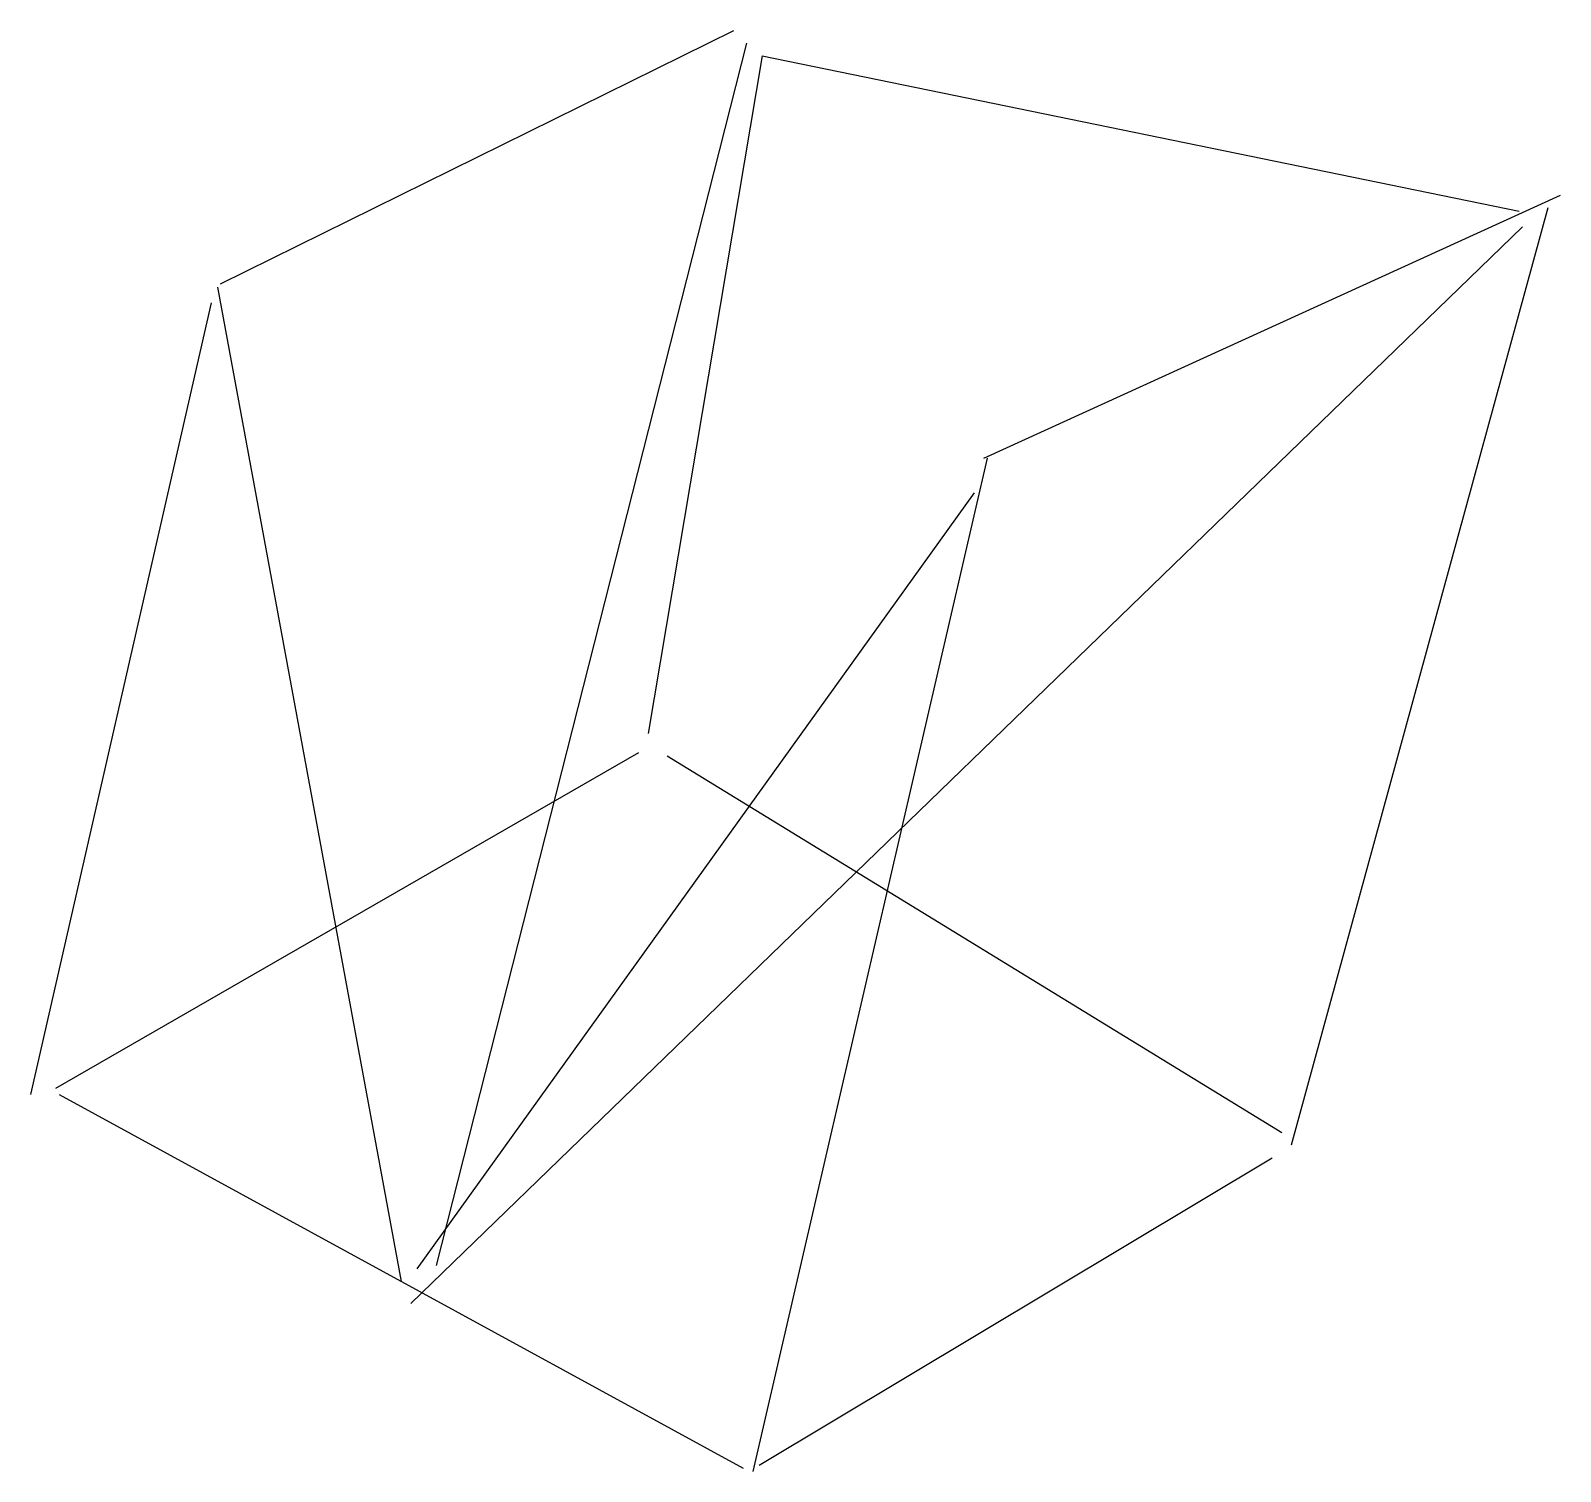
# Model space of a CAD drawing. Header units: metres. Extents: x -102 to 108, y -103 to 95.
import ezdxf

# ---------------------------------------------------------------- set-up
doc = ezdxf.new("R2010")
doc.units = ezdxf.units.M

msp = doc.modelspace()

# ---------------------------------------------------------------- linework, layer by layer
at = {"color": 0, "linetype": 'CONTINUOUS'}
for p, q in [((-76.047871, 60.141009), (-5.447555, 95.005363)), ((-3.704338, 93.262145), (-46.41317, -74.95836)), ((-1.525315, 91.518927), (-17.214274, -1.743218)), ((-1.525315, 91.518927), (102.63194, 70.164511)), ((28.980994, 36.171767), (108.297397, 72.343533)), ((106.55418, 70.600315), (71.254022, -58.397792)), ((-49.899606, -80.188013), (103.067744, 67.985489)), ((-76.483675, 59.705205), (-51.207019, -77.137382)), ((-77.355284, 57.526183), (-102.196136, -51.424921)), ((29.416798, 36.171767), (-2.832729, -103.285647)), ((-49.027997, -75.394164), (27.67358, 31.377918)), ((-98.7097, -50.553312), (-18.521688, -4.358044)), ((-14.599448, -4.793849), (69.946609, -56.654574)), ((-98.273896, -51.424921), (-4.140142, -102.849842)), ((-1.96112, -102.414038), (68.639196, -60.141009))]:
    msp.add_line(p, q, dxfattribs=at)

doc.saveas('drawing.dxf')
